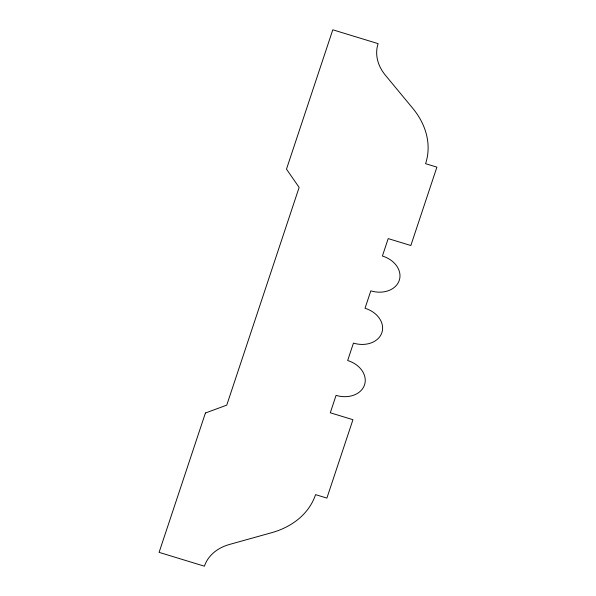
<?xml version="1.0" encoding="UTF-8"?>
<svg xmlns="http://www.w3.org/2000/svg" width="596" height="596" viewBox="0 0 596 596"><rect width="100%" height="100%" fill="white"/><g stroke="black" fill="none" stroke-linecap="round" stroke-linejoin="round"><path stroke-width="0.89" d="M205.419 413.006L159.095 552.358L204.413 566.2A47.404 36.684 14.9 0 1 229.497 544.453L271.664 532.69A82.956 64.197 14.9 0 0 315.56 494.628L326.891 498.092L352.944 419.703L330.288 412.782L336.077 395.364A23.706 18.342 14.9 0 0 364.529 384.867A23.706 18.342 14.9 0 0 347.662 360.528L353.45 343.11A23.706 18.342 14.9 0 0 381.894 332.613A23.706 18.342 14.9 0 0 365.028 308.274L370.816 290.855A23.706 18.342 14.9 0 0 399.268 280.358A23.706 18.342 14.9 0 0 382.401 256.019L388.19 238.601L410.845 245.522L436.905 167.141L425.574 163.677A82.956 64.197 14.9 0 0 412.745 108.286L385.448 75.297A47.404 36.684 14.9 0 1 378.117 43.642L332.799 29.8L286.482 169.145L299.132 187.405L226.756 405.138L205.419 413.006"/></g></svg>
